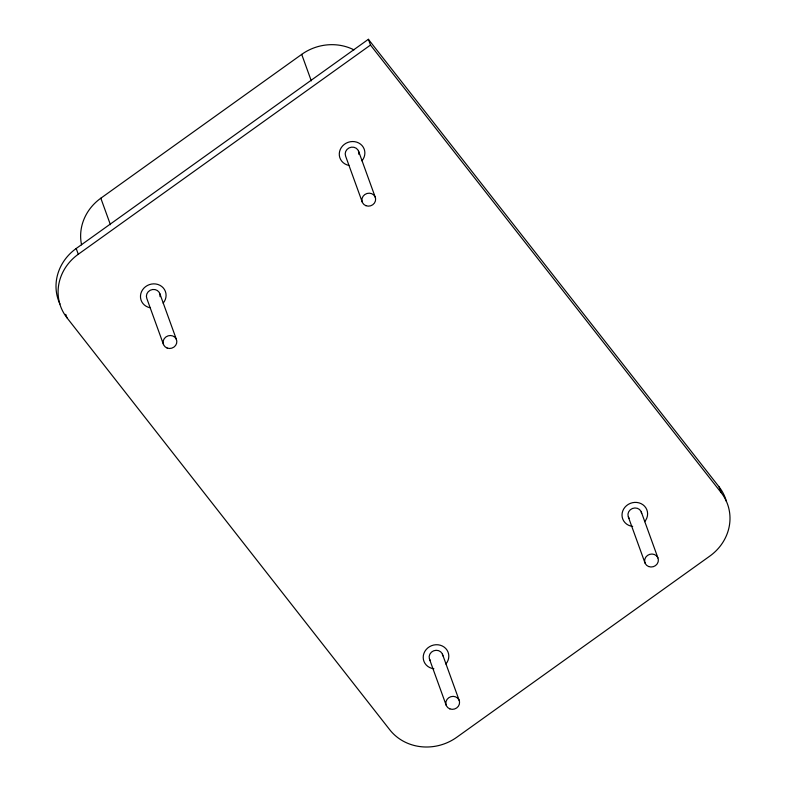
<?xml version="1.0" encoding="UTF-8"?>
<svg xmlns="http://www.w3.org/2000/svg" width="786" height="786" viewBox="0 0 786 786"><rect width="100%" height="100%" fill="white"/><g stroke="black" fill="none" stroke-linecap="round" stroke-linejoin="round"><path stroke-width="1.18" d="M81.577 244.868A48.427 44.802 -19.9 0 1 100.824 198.21L301.706 54.381A48.427 44.802 -19.9 0 1 353.965 49.862M59.952 304.025A48.427 44.802 -19.9 0 1 76.193 248.504L368.388 39.3L719.033 486.819A48.427 44.802 -19.9 0 1 726.402 501.399M719.033 486.819L721.116 492.576A48.427 44.802 -19.9 0 1 709.807 556.105L456.745 737.288A48.427 44.802 -19.9 0 1 389.777 729.791L66.967 317.79A48.427 44.802 -19.9 0 1 78.276 254.261L370.481 45.057L368.388 39.3M370.481 45.057L721.116 492.576M641.258 511.882L657.941 557.962M628.358 517.011L645.041 563.081M358.524 151.03L375.207 197.109M362.307 202.228L345.624 156.149A6.936 6.426 -19.9 0 1 351.421 147.179A6.936 6.426 -19.9 0 1 358.858 154.351M301.706 54.381L311.295 80.879M442.459 654.217L459.142 700.287M429.559 659.336L446.242 705.415M159.725 293.365L176.408 339.434M163.508 344.563L146.825 298.484A6.936 6.426 -19.9 0 1 152.622 289.503A6.936 6.426 -19.9 0 1 160.059 296.686M100.824 198.21L110.413 224.698M76.193 248.504L78.276 254.261M65.719 314.341L66.967 317.79M348.856 165.404A12.91 11.947 -19.9 0 1 340.279 149.458A12.91 11.947 -19.9 0 1 358.721 142.983A12.91 11.947 -19.9 0 1 361.943 160.806M629.203 518.465A6.936 6.426 -19.9 0 1 632.406 508.493A6.936 6.426 -19.9 0 1 641.661 513.513M433.882 668.758A12.91 11.947 -19.9 0 1 423.949 653.304A12.91 11.947 -19.9 0 1 442.331 646.004A12.91 11.947 -19.9 0 1 445.878 663.993M150.057 307.739A12.91 11.947 -19.9 0 1 141.48 291.783A12.91 11.947 -19.9 0 1 159.922 285.308A12.91 11.947 -19.9 0 1 163.144 303.141M430.404 660.79A6.936 6.426 -19.9 0 1 433.607 650.818A6.936 6.426 -19.9 0 1 442.862 655.848M632.681 526.423A12.91 11.947 -19.9 0 1 622.748 510.969A12.91 11.947 -19.9 0 1 641.13 503.669A12.91 11.947 -19.9 0 1 644.677 521.658M365.893 205.686A6.936 6.426 -19.9 0 0 375.61 198.73A6.936 6.426 -19.9 0 0 364.763 194.574A6.936 6.426 -19.9 0 0 365.893 205.686M167.094 348.021A6.936 6.426 -19.9 0 0 176.811 341.065A6.936 6.426 -19.9 0 0 165.964 336.909A6.936 6.426 -19.9 0 0 167.094 348.021M648.627 566.539A6.936 6.426 -19.9 0 0 658.344 559.593A6.936 6.426 -19.9 0 0 647.497 555.427A6.936 6.426 -19.9 0 0 648.627 566.539M449.828 708.874A6.936 6.426 -19.9 0 0 459.545 701.918A6.936 6.426 -19.9 0 0 448.698 697.762A6.936 6.426 -19.9 0 0 449.828 708.874"/></g></svg>
